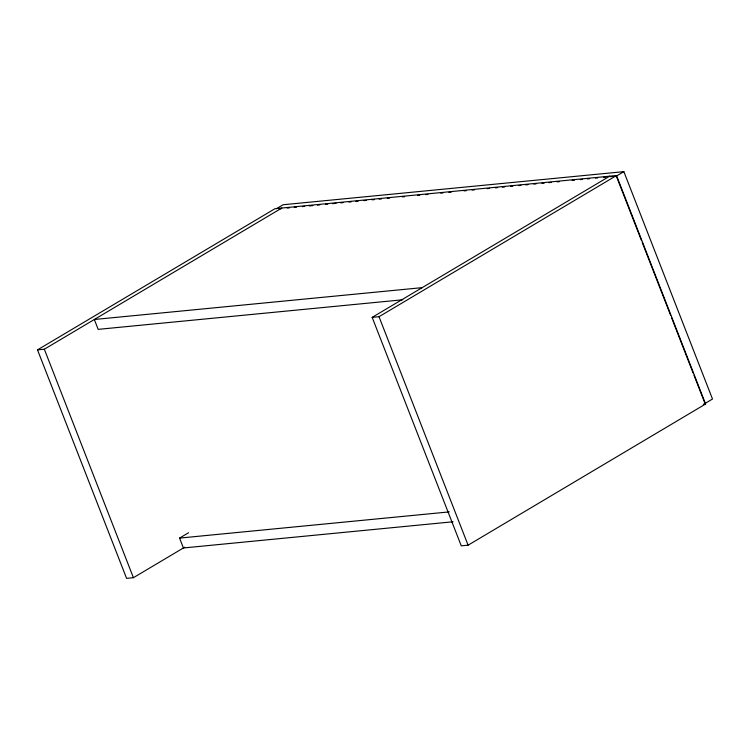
<?xml version="1.0" encoding="UTF-8"?>
<svg xmlns="http://www.w3.org/2000/svg" width="750" height="750" viewBox="0 0 750 750"><rect width="100%" height="100%" fill="white"/><g stroke="black" fill="none" stroke-linecap="round" stroke-linejoin="round"><path stroke-width="1.12" d="M184.734 547.181L133.406 577.688L126.581 578.353L37.5 349.875L275.006 208.697L616.519 175.519L705.591 403.997L468.094 545.184L461.259 545.841L372.178 317.372L609.684 176.184M276.534 208.65L283.097 204.75L623.85 171.647L712.5 399.028L705 403.481L693.975 375.197M37.5 349.875L44.334 349.219L281.831 208.031M372.178 317.372L379.012 316.706L616.519 175.519M616.35 176.109L623.85 171.647M453.131 521.766L183.412 547.969L179.559 538.097L188.588 532.734M279.084 208.866L281.409 208.641M287.231 208.078L289.556 207.853M294.206 207.394L296.531 207.169M302.344 206.606L304.669 206.381M309.328 205.931L312.816 205.594M317.466 205.134L319.791 204.909M325.603 204.347L327.928 204.122M332.587 203.672L336.075 203.334M340.725 202.875L343.05 202.65M348.863 202.088L351.188 201.862M355.847 201.412L358.172 201.188M363.984 200.616L366.309 200.391M372.122 199.828L374.447 199.603M379.106 199.153L381.431 198.928M387.244 198.356L389.569 198.131M402.366 196.894L404.691 196.669M417.478 195.422L419.803 195.197M425.625 194.634L427.95 194.409M440.738 193.162L443.062 192.938M448.884 192.375L451.209 192.15M463.997 190.903L466.322 190.678M472.144 190.116L474.469 189.891M487.256 188.644L489.581 188.419M495.403 187.856L497.728 187.631M502.378 187.181L504.703 186.947M510.516 186.384L512.841 186.159M518.663 185.597L520.988 185.372M525.637 184.922L527.962 184.688M533.775 184.125L536.1 183.9M541.922 183.338L544.247 183.112M548.897 182.662L551.222 182.428M557.034 181.866L559.359 181.641M572.156 180.403L574.481 180.169M580.294 179.606L582.619 179.381M587.278 178.931L589.603 178.706M595.416 178.144L597.741 177.909M603.553 177.347L605.878 177.122M610.538 176.672L612.863 176.447M422.184 287.644L94.331 319.491L98.175 329.363L402.778 299.775M703.312 404.213L705.591 403.997M179.559 538.097L449.278 511.894M616.772 177.197L641.372 240.291M642.225 242.466L670.641 315.366M671.494 317.541L693.122 373.022M379.012 316.706L468.094 545.184M44.334 349.219L133.406 577.688"/></g></svg>
